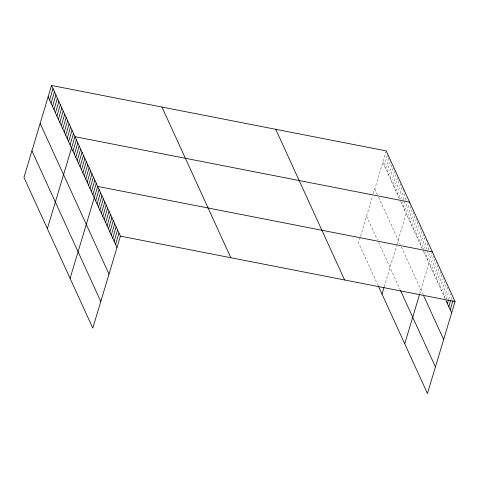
<?xml version="1.0" encoding="UTF-8"?>
<svg xmlns="http://www.w3.org/2000/svg" width="479" height="479" viewBox="0 0 479 479"><rect width="100%" height="100%" fill="white"/><g stroke="black" fill="none" stroke-linecap="round" stroke-linejoin="round"><path stroke-width="0.36" stroke-dasharray="2.4 1.8" d="M360.19 237.542L358.597 242.859L378.206 285.759M360.591 236.207L372.74 195.713M373.357 193.654L385.972 151.603M384.242 165.465L387.649 154.1M385.703 168.668L389.116 157.298M387.164 171.871L390.577 160.501M388.631 175.069L392.044 163.704M390.092 178.272L393.289 167.614M391.559 181.475L394.965 170.105M393.019 184.678L396.217 174.021M394.48 187.876L397.893 176.512M395.947 191.079L399.36 179.709M397.408 194.282L400.821 182.912M398.875 197.48L402.282 186.115M400.761 199.264L403.749 189.319M401.797 203.886L405.21 192.516M403.264 207.09L405.18 200.695M405.396 199.982L406.461 196.432M404.725 210.287L407.072 202.473M384.206 286.771L396.774 244.883M396.977 244.2L409.389 202.833M407.611 216.598L411.024 205.228M409.03 219.705L412.443 208.335M410.449 222.813L413.862 211.443M411.874 225.92L415.281 214.55M413.293 229.028L416.49 218.37M414.712 232.135L418.125 220.765M416.131 235.243L419.544 223.873M417.55 238.35L420.963 226.98M418.975 241.458L422.382 230.088M420.394 244.565L423.801 233.195M421.813 247.673L425.011 237.015M423.658 249.361L426.645 239.41M424.651 253.888L425.717 250.337M425.933 249.625L428.064 242.518M426.076 256.995L427.992 250.601M428.208 249.888L429.483 245.625M427.496 260.103L429.837 252.289M419.7 293.92L432.112 252.553M430.334 266.318L433.746 254.948M431.753 269.426L435.166 258.055M433.178 272.533L436.585 261.163M434.597 275.641L438.004 264.27M436.016 278.748L439.213 268.09M437.435 281.856L440.632 271.198M438.854 284.963L442.267 273.593M440.279 288.071L443.686 276.7M441.698 291.178L445.111 279.808M443.117 294.286L446.53 282.915M444.536 297.393L447.733 286.735M446.386 299.082L448.943 290.555M448.655 299.345L450.362 293.663M450.931 299.609L451.781 296.77M382.775 162.261L399.749 199.402M400.63 201.324L422.382 248.918M423.232 250.78L445.105 298.639M374.8 188.858L377.434 194.624M378.602 197.186L400.199 244.44M401.336 246.924L423.208 294.777M366.579 216.263L377.404 239.955M378.578 242.518L399.929 289.244"/><path stroke-width="0.72" d="M51.54 85.472L23.95 177.44L92.812 328.103L120.403 236.141L51.54 85.472L386.188 150.897L455.05 301.56L427.46 393.528L378.5 286.4M49.594 100.045L53.001 88.675M51.055 103.242L54.468 91.878M52.522 106.446L55.929 95.082M53.983 109.649L57.396 98.279M55.444 112.852L58.857 101.482M56.911 116.05L60.318 104.685M58.372 119.253L61.785 107.883M59.839 122.456L63.246 111.086M61.3 125.66L64.713 114.289M62.761 128.857L66.174 117.493M64.228 132.06L67.635 120.69M65.689 135.264L69.102 123.893M67.156 138.461L70.563 127.097M68.617 141.664L72.03 130.3M70.078 144.868L73.491 133.497M47.361 228.663L74.952 136.701L409.599 202.12M72.964 151.178L76.377 139.808M74.383 154.286L77.796 142.916M75.802 157.393L79.215 146.023M77.227 160.501L80.634 149.131M78.646 163.608L82.053 152.238M80.065 166.716L83.478 155.346M81.484 169.823L84.897 158.453M82.903 172.931L86.316 161.561M84.328 176.038L87.735 164.668M85.747 179.146L89.154 167.776M87.166 182.254L90.579 170.883M88.585 185.361L91.998 173.991M90.004 188.469L93.417 177.098M91.429 191.576L94.836 180.206M92.848 194.684L96.255 183.313M70.09 278.383L97.68 186.421L432.327 251.84M95.686 200.899L99.099 189.528M97.105 204.006L100.518 192.636M98.53 207.114L101.937 195.743M99.949 210.221L103.362 198.851M101.368 213.329L104.781 201.958M102.787 216.436L106.2 205.066M104.212 219.544L107.619 208.173M105.631 222.651L109.038 211.281M107.051 225.759L110.463 214.388M108.47 228.866L111.882 217.496M109.889 231.974L113.301 220.603M111.314 235.081L114.721 223.711M112.733 238.189L116.14 226.818M114.152 241.296L117.565 229.926M115.571 244.404L118.984 233.034M382.008 294.088L384.002 287.436M404.737 343.808L419.496 294.603M447.38 303.608L448.446 300.058M448.799 306.716L450.715 300.321M450.218 309.823L452.99 300.584M120.403 236.141L455.05 301.56M445.961 300.501L451.637 312.931M423.777 296.022L443.662 339.527M400.498 290.484L435.441 366.932M275.754 129.306L344.617 279.976M161.974 107.062L230.836 257.732M48.128 96.842L116.99 247.511M40.152 123.438L109.014 274.108M31.931 150.843L100.794 301.507"/></g></svg>
